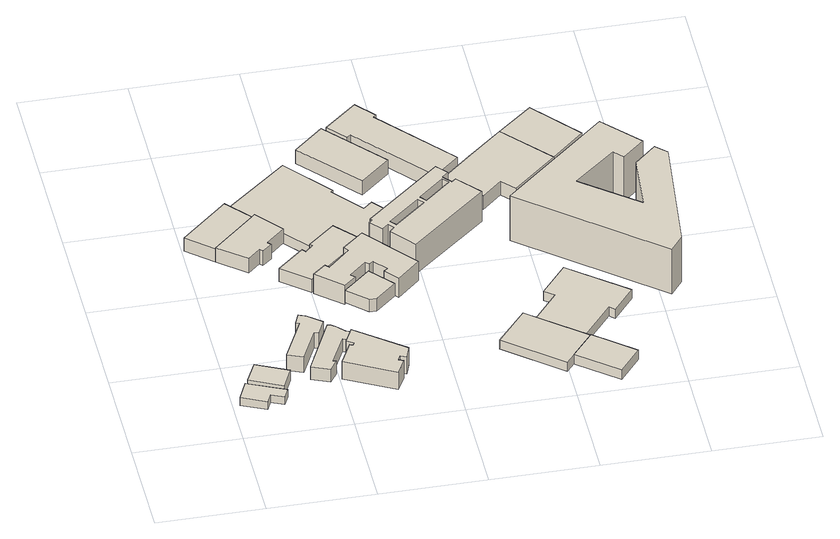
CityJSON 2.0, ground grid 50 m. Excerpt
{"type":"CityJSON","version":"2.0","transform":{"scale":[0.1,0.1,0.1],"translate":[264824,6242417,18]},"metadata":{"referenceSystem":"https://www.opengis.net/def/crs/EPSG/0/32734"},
"CityObjects":{
"building1":{"type":"Building","attributes":{"address":"3 Booth Road Salt River Cape Town","building":"house","building:levels":1,"building_height":4.1,"roof_height":33.09,"ground_height":28.99,"plus_code":"4FRW3F94+38F"},"geometry":[{"type":"Solid","lod":"1","boundaries":[[[[0,1,2,3]],[[1,4,5,2]],[[4,6,7,5]],[[6,8,9,7]],[[8,10,11,9]],[[10,0,3,11]],[[3,2,5,7,9,11]],[[10,8,6,4,1,0]]]]}]},
"building2":{"type":"Building","attributes":{"address":"1 Booth Road Salt River Cape Town","building":"house","building:levels":1,"building_height":4.1,"roof_height":33.09,"ground_height":28.99,"plus_code":"4FRW3F94+492"},"geometry":[{"type":"Solid","lod":"1","boundaries":[[[[12,13,14,15]],[[13,16,17,14]],[[16,18,19,17]],[[18,12,15,19]],[[15,14,17,19]],[[18,16,13,12]]]]}]},
"building3":{"type":"Building","attributes":{"address":"Zhauns House 318 Victoria Road Salt River Cape Town","building":"yes","building:levels":2,"building_height":6.9,"roof_height":34.09,"ground_height":27.19,"plus_code":"4FRW3F94+5C8"},"geometry":[{"type":"Solid","lod":"1","boundaries":[[[[20,21,22,23]],[[21,24,25,22]],[[24,26,27,25]],[[26,28,29,27]],[[28,30,31,29]],[[30,32,33,31]],[[32,34,35,33]],[[34,36,37,35]],[[36,20,23,37]],[[23,22,25,27,29,31,33,35,37]],[[36,34,32,30,28,26,24,21,20]]]]}]},
"building4":{"type":"Building","attributes":{"address":"245 Victoria Road Salt River Cape Town","building":"industrial","building:levels":2,"building_height":6.9,"roof_height":29.63,"ground_height":22.73,"plus_code":"4FRW3F94+F9V"},"geometry":[{"type":"Solid","lod":"1","boundaries":[[[[38,39,40,41]],[[39,42,43,40]],[[42,44,45,43]],[[44,38,41,45]],[[41,40,43,45]],[[44,42,39,38]]]]}]},
"building5":{"type":"Building","attributes":{"address":"320 Victoria Road Salt River Cape Town","building":"yes","building:levels":2,"building_height":6.9,"roof_height":34.09,"ground_height":27.19,"plus_code":"4FRW3F94+4FM"},"geometry":[{"type":"Solid","lod":"1","boundaries":[[[[46,47,48,49]],[[47,50,51,48]],[[50,52,53,51]],[[52,54,55,53]],[[54,56,57,55]],[[56,58,59,57]],[[58,60,61,59]],[[60,62,63,61]],[[62,64,65,63]],[[64,66,67,65]],[[66,68,69,67]],[[68,46,49,69]],[[49,48,51,53,55,57,59,61,63,65,67,69]],[[68,66,64,62,60,58,56,54,52,50,47,46]]]]}]},
"building6":{"type":"Building","attributes":{"address":"Salt River Cape Town","building":"industrial","building:levels":2,"building_height":6.9,"roof_height":30.37,"ground_height":23.47,"plus_code":"4FRW3F94+FC3"},"geometry":[{"type":"Solid","lod":"1","boundaries":[[[[38,70,71,72]],[[70,73,74,71]],[[73,75,76,74]],[[75,77,78,76]],[[77,79,80,78]],[[79,81,82,80]],[[81,83,84,82]],[[83,39,85,84]],[[39,38,72,85]],[[72,71,74,76,78,80,82,84,85]],[[39,83,81,79,77,75,73,70,38]]]]}]},
"building7":{"type":"Building","attributes":{"address":"326 Victoria Road Salt River Cape Town","building":"apartments","building:levels":3,"building_height":9.7,"roof_height":36.58,"ground_height":26.88,"plus_code":"4FRW3F94+4H6"},"geometry":[{"type":"Solid","lod":"1","boundaries":[[[[47,46,86,87]],[[46,88,89,86]],[[88,90,91,89]],[[90,92,93,91]],[[92,94,95,93]],[[94,96,97,95]],[[96,98,99,97]],[[98,100,101,99]],[[100,102,103,101]],[[102,104,105,103]],[[104,106,107,105]],[[106,108,109,107]],[[108,47,87,109]],[[87,86,89,91,93,95,97,99,101,103,105,107,109]],[[108,106,104,102,100,98,96,94,92,90,88,46,47]]]]}]},
"building8":{"type":"Building","attributes":{"address":"255 Victoria Road Salt River Cape Town","building":"retail","building:levels":2,"building_height":6.9,"roof_height":29.99,"ground_height":23.09,"plus_code":"4FRW3F94+9GW"},"geometry":[{"type":"Solid","lod":"1","boundaries":[[[[110,111,112,113]],[[111,114,115,112]],[[114,116,117,115]],[[116,118,119,117]],[[118,120,121,119]],[[120,122,123,121]],[[122,124,125,123]],[[124,126,127,125]],[[126,110,113,127]],[[113,112,115,117,119,121,123,125,127]],[[126,124,122,120,118,116,114,111,110]]]]}]},
"building9":{"type":"Building","attributes":{"address":"259 Victoria Road Salt River 7925 Salt River","building":"retail","building:levels":2,"building_height":6.9,"roof_height":30.71,"ground_height":23.81,"plus_code":"4FRW3F94+8J2"},"geometry":[{"type":"Solid","lod":"1","boundaries":[[[[128,129,130,131]],[[129,132,133,130]],[[132,134,135,133]],[[134,136,137,135]],[[136,138,139,137]],[[138,128,131,139]],[[131,130,133,135,137,139]],[[138,136,134,132,129,128]]]]}]},
"building10":{"type":"Building","attributes":{"address":"256 Victoria Road Salt River Cape Town","building":"office","building:levels":3,"building_height":9.7,"roof_height":33.51,"ground_height":23.81,"plus_code":"4FRW3F94+9J7"},"geometry":[{"type":"Solid","lod":"1","boundaries":[[[[140,141,142,143]],[[141,144,145,142]],[[144,146,147,145]],[[146,148,149,147]],[[148,150,151,149]],[[150,152,153,151]],[[152,154,155,153]],[[154,156,157,155]],[[156,158,159,157]],[[158,111,160,159]],[[111,110,161,160]],[[110,162,163,161]],[[162,164,165,163]],[[164,166,167,165]],[[166,168,169,167]],[[168,140,143,169]],[[143,142,145,147,149,151,153,155,157,159,160,161,163,165,167,169]],[[168,166,164,162,110,111,158,156,154,152,150,148,146,144,141,140]]]]}]},
"building11":{"type":"Building","attributes":{"address":"Salt River Cape Town","building":"industrial","building:levels":1,"building_height":4.1,"roof_height":26.06,"ground_height":21.96,"plus_code":"4FRW3F94+GGV"},"geometry":[{"type":"Solid","lod":"1","boundaries":[[[[170,171,172,173]],[[171,174,175,172]],[[174,176,177,175]],[[176,178,179,177]],[[178,180,181,179]],[[180,182,183,181]],[[182,184,185,183]],[[184,186,187,185]],[[186,188,189,187]],[[188,190,191,189]],[[190,192,193,191]],[[192,170,173,193]],[[173,172,175,177,179,181,183,185,187,189,191,193]],[[192,190,188,186,184,182,180,178,176,174,171,170]]]]}]},
"building12":{"type":"Building","attributes":{"address":"55 Salt River Road Salt River 7925 Cape Town","building":"industrial","building:levels":2,"building_height":6.9,"roof_height":27.4,"ground_height":20.5,"plus_code":"4FRW3F94+JJX"},"geometry":[{"type":"Solid","lod":"1","boundaries":[[[[194,195,196,197]],[[195,198,199,196]],[[198,200,201,199]],[[200,194,197,201]],[[197,196,199,201]],[[200,198,195,194]]]]}]},
"building13":{"type":"Building","attributes":{"address":"Manhattan Centre 60 Hopkins Street Salt River Cape Town","building":"industrial","building:levels":5,"building_height":15.3,"roof_height":37.73,"ground_height":22.43,"plus_code":"4FRW3F94+CQP"},"geometry":[{"type":"Solid","lod":"1","boundaries":[[[[202,203,204,205]],[[203,206,207,204]],[[206,208,209,207]],[[208,210,211,209]],[[210,212,213,211]],[[212,214,215,213]],[[214,216,217,215]],[[216,218,219,217]],[[218,220,221,219]],[[220,222,223,221]],[[222,224,225,223]],[[224,226,227,225]],[[226,228,229,227]],[[228,202,205,229]],[[230,231,232,233]],[[231,234,235,232]],[[234,236,237,235]],[[236,230,233,237]],[[238,239,240,241]],[[239,242,243,240]],[[242,244,245,243]],[[244,238,241,245]],[[205,204,207,209,211,213,215,217,219,221,223,225,227,229],[233,232,235,237],[241,240,243,245]],[[228,226,224,222,220,218,216,214,212,210,208,206,203,202],[236,234,231,230],[244,242,239,238]]]]}]},
"building14":{"type":"Building","attributes":{"address":"261B Victoria Road Salt River Cape Town","building":"retail","building:levels":1,"building_height":4.1,"roof_height":29.06,"ground_height":24.96,"plus_code":"4FRW3F94+4V9"},"geometry":[{"type":"Solid","lod":"1","boundaries":[[[[246,247,248,249]],[[247,250,251,248]],[[250,252,253,251]],[[252,254,255,253]],[[254,246,249,255]],[[249,248,251,253,255]],[[254,252,250,247,246]]]]}]},
"building15":{"type":"Building","attributes":{"address":"51 Salt River Road Salt River Cape Town","building":"industrial","building:levels":2,"building_height":6.9,"roof_height":27.26,"ground_height":20.36,"plus_code":"4FRW3F94+JQM"},"geometry":[{"type":"Solid","lod":"1","boundaries":[[[[256,257,258,259]],[[257,260,261,258]],[[260,262,263,261]],[[262,264,265,263]],[[264,266,267,265]],[[266,268,269,267]],[[268,270,271,269]],[[270,256,259,271]],[[259,258,261,263,265,267,269,271]],[[270,268,266,264,262,260,257,256]]]]}]},
"building16":{"type":"Building","attributes":{"address":"261 Victoria Road Salt River Cape Town","building":"retail","building:levels":1,"building_height":4.1,"roof_height":29.48,"ground_height":25.38,"plus_code":"4FRW3F94+3X5"},"geometry":[{"type":"Solid","lod":"1","boundaries":[[[[246,254,272,273]],[[254,274,275,272]],[[274,276,277,275]],[[276,246,273,277]],[[273,272,275,277]],[[276,274,254,246]]]]}]},
"building17":{"type":"Building","attributes":{"building":"industrial","building:levels":1,"building_height":4.1,"roof_height":27.08,"ground_height":22.98,"plus_code":"4FRW3F94+5XX"},"geometry":[{"type":"Solid","lod":"1","boundaries":[[[[278,279,280,281]],[[279,282,283,280]],[[282,284,285,283]],[[284,286,287,285]],[[286,288,289,287]],[[288,290,291,289]],[[290,292,293,291]],[[292,278,281,293]],[[281,280,283,285,287,289,291,293]],[[292,290,288,286,284,282,279,278]]]]}]},
"building18":{"type":"Building","attributes":{"address":"48 Hopkins Street Salt River Cape Town","building":"industrial","building:levels":2,"building_height":6.9,"roof_height":27.21,"ground_height":20.31,"plus_code":"4FRW3F94+HWH"},"geometry":[{"type":"Solid","lod":"1","boundaries":[[[[294,295,296,297]],[[295,298,299,296]],[[298,300,301,299]],[[300,302,303,301]],[[302,304,305,303]],[[304,306,307,305]],[[306,308,309,307]],[[308,310,311,309]],[[310,312,313,311]],[[312,294,297,313]],[[297,296,299,301,303,305,307,309,311,313]],[[312,310,308,306,304,302,300,298,295,294]]]]}]},
"building19":{"type":"Building","attributes":{"address":"The Herringbone Salt River Cape Town","building":"apartments","building:levels":8,"building:flats":"398","building_height":23.7,"roof_height":45.3,"ground_height":21.6,"plus_code":"4FRW3F95+92G"},"geometry":[{"type":"Solid","lod":"1","boundaries":[[[[314,315,316,317]],[[315,318,319,316]],[[318,320,321,319]],[[320,322,323,321]],[[322,324,325,323]],[[324,326,327,325]],[[326,328,329,327]],[[328,330,331,329]],[[330,332,333,331]],[[332,334,335,333]],[[334,336,337,335]],[[336,314,317,337]],[[317,316,319,321,323,325,327,329,331,333,335,337]],[[336,334,332,330,328,326,324,322,320,318,315,314]]]]}]},
"building20":{"type":"Building","attributes":{"address":"46 Hopkins Street Salt River Cape Town","building":"industrial","building:levels":2,"building_height":6.9,"roof_height":27.21,"ground_height":20.31,"plus_code":"4FRW3F95+J2G"},"geometry":[{"type":"Solid","lod":"1","boundaries":[[[[295,294,297,296]],[[294,338,339,297]],[[338,340,341,339]],[[340,295,296,341]],[[296,297,339,341]],[[340,338,294,295]]]]}]}
},
"vertices":[
[50,205,108],[7,111,108],[7,111,151],[50,205,151],[122,58,108],[122,58,151],[142,102,108],[142,102,151],[202,75,108],[202,75,151],[225,125,108],[225,125,151],
[115,326,93],[65,225,93],[65,225,151],[115,326,151],[215,152,93],[215,152,151],[264,254,93],[264,254,151],
[372,614,74],[350,562,74],[350,562,161],[372,614,161],[367,555,74],[367,555,161],[265,350,74],[265,350,161],[338,319,74],[338,319,161],[415,478,74],[415,478,161],[437,471,74],[437,471,161],[472,546,74],[472,546,161],[405,601,74],[405,601,161],
[121,1193,43],[327,1378,43],[327,1378,116],[121,1193,116],[223,1497,43],[223,1497,116],[0,1297,43],[0,1297,116],
[554,399,89],[574,437,89],[574,437,161],[554,399,161],[581,453,89],[581,453,161],[555,462,89],[555,462,161],[517,503,89],[517,503,161],[500,515,89],[500,515,161],[483,520,89],[483,520,161],[351,247,89],[351,247,161],[436,212,89],[436,212,161],[471,263,89],[471,263,161],[458,269,89],[458,269,161],[530,411,89],[530,411,161],
[250,1088,43],[250,1088,124],[121,1193,124],[308,1141,43],[308,1141,124],[320,1128,43],[320,1128,124],[366,1166,43],[366,1166,124],[352,1182,43],[352,1182,124],[440,1262,43],[440,1262,124],[336,1387,43],[336,1387,124],[327,1378,124],
[554,399,186],[574,437,186],[535,362,89],[535,362,186],[568,343,89],[568,343,186],[561,328,89],[561,328,186],[546,335,89],[546,335,186],[489,225,89],[489,225,186],[716,102,89],[716,102,186],[757,177,89],[757,177,186],[734,188,89],[734,188,186],[746,213,89],[746,213,186],[775,199,89],[775,199,186],[796,261,89],[796,261,186],
[665,1042,47],[764,1128,47],[764,1128,120],[665,1042,120],[658,1245,47],[658,1245,120],[532,1138,47],[532,1138,120],[542,1126,47],[542,1126,120],[506,1091,47],[506,1091,120],[492,1108,47],[492,1108,120],[366,999,47],[366,999,120],[492,893,47],[492,893,120],
[674,832,58],[617,782,58],[617,782,127],[674,832,127],[710,697,58],[710,697,127],[743,697,58],[743,697,127],[843,784,58],[843,784,127],[746,895,58],[746,895,127],
[617,782,47],[674,832,47],[674,832,155],[617,782,155],[655,850,47],[655,850,155],[737,922,47],[737,922,155],[753,906,47],[753,906,155],[772,923,47],[772,923,155],[825,861,47],[825,861,155],[805,845,47],[805,845,155],[860,783,47],[860,783,155],[968,880,47],[968,880,155],[764,1128,155],[665,1042,155],[681,1020,47],[681,1020,155],[576,921,47],[576,921,155],[560,939,47],[560,939,155],[498,887,47],[498,887,155],
[537,1751,25],[250,1512,25],[250,1512,81],[537,1751,81],[548,1161,25],[548,1161,81],[659,1255,25],[659,1255,81],[711,1199,25],[711,1199,81],[730,1215,25],[730,1215,81],[779,1156,25],[779,1156,81],[961,1307,25],[961,1307,81],[868,1419,25],[868,1419,81],[826,1384,25],[826,1384,81],[708,1525,25],[708,1525,81],[719,1534,25],[719,1534,81],
[612,1830,16],[855,1555,16],[855,1555,94],[612,1830,94],[995,1678,16],[995,1678,94],[752,1953,16],[752,1953,94],
[1329,1253,29],[1234,1364,29],[1234,1364,197],[1329,1253,197],[1214,1347,29],[1214,1347,197],[1179,1388,29],[1179,1388,197],[1210,1415,29],[1210,1415,197],[1165,1467,29],[1165,1467,197],[808,1164,29],[808,1164,197],[816,1154,29],[816,1154,197],[800,1140,29],[800,1140,197],[847,1085,29],[847,1085,197],[877,1110,29],[877,1110,197],[900,1083,29],[900,1083,197],[876,1062,29],[876,1062,197],[971,950,29],[971,950,197],[1040,1256,29],[1064,1228,29],[1064,1228,197],[1040,1256,197],[915,1102,29],[915,1102,197],[891,1130,29],[891,1130,197],[1176,1375,29],[1201,1347,29],[1201,1347,197],[1176,1375,197],[1079,1242,29],[1079,1242,197],[1055,1269,29],[1055,1269,197],
[1617,276,62],[1356,490,62],[1356,490,111],[1617,276,111],[1217,323,62],[1217,323,111],[1477,109,62],[1477,109,111],[1515,154,62],[1515,154,111],
[929,2088,9],[775,1956,9],[775,1956,93],[929,2088,93],[851,1869,9],[851,1869,93],[870,1885,9],[870,1885,93],[1178,1530,9],[1178,1530,93],[1299,1635,9],[1299,1635,93],[994,1985,9],[994,1985,93],[1008,1997,9],[1008,1997,93],
[1515,154,115],[1617,276,115],[1700,4,62],[1700,4,115],[1800,126,62],[1800,126,115],
[1600,790,40],[1479,643,40],[1479,643,91],[1600,790,91],[1524,607,40],[1524,607,91],[1405,462,40],[1405,462,91],[1599,305,40],[1599,305,91],[1739,476,40],[1739,476,91],[1764,455,40],[1764,455,91],[1863,576,40],[1863,576,91],
[1714,1553,16],[1516,1778,16],[1516,1778,92],[1714,1553,92],[1489,1755,16],[1489,1755,92],[1348,1632,16],[1348,1632,92],[1187,1490,16],[1187,1490,92],[1255,1413,16],[1255,1413,92],[1280,1435,16],[1280,1435,92],[1356,1349,16],[1356,1349,92],[1450,1432,16],[1450,1432,92],[1505,1370,16],[1505,1370,92],
[1915,1538,21],[1424,1107,21],[1424,1107,273],[1915,1538,273],[2047,596,21],[2047,596,273],[2105,669,21],[2105,669,273],[2168,1268,21],[2168,1268,273],[2116,1317,21],[2116,1317,273],[2014,1222,21],[2014,1222,273],[1989,942,21],[1989,942,273],[1731,1148,21],[1731,1148,273],[1930,1317,21],[1930,1317,273],[1971,1271,21],[1971,1271,273],[2074,1365,21],[2074,1365,273],
[1868,1693,16],[1868,1693,92],[1680,1914,16],[1680,1914,92]
]}
